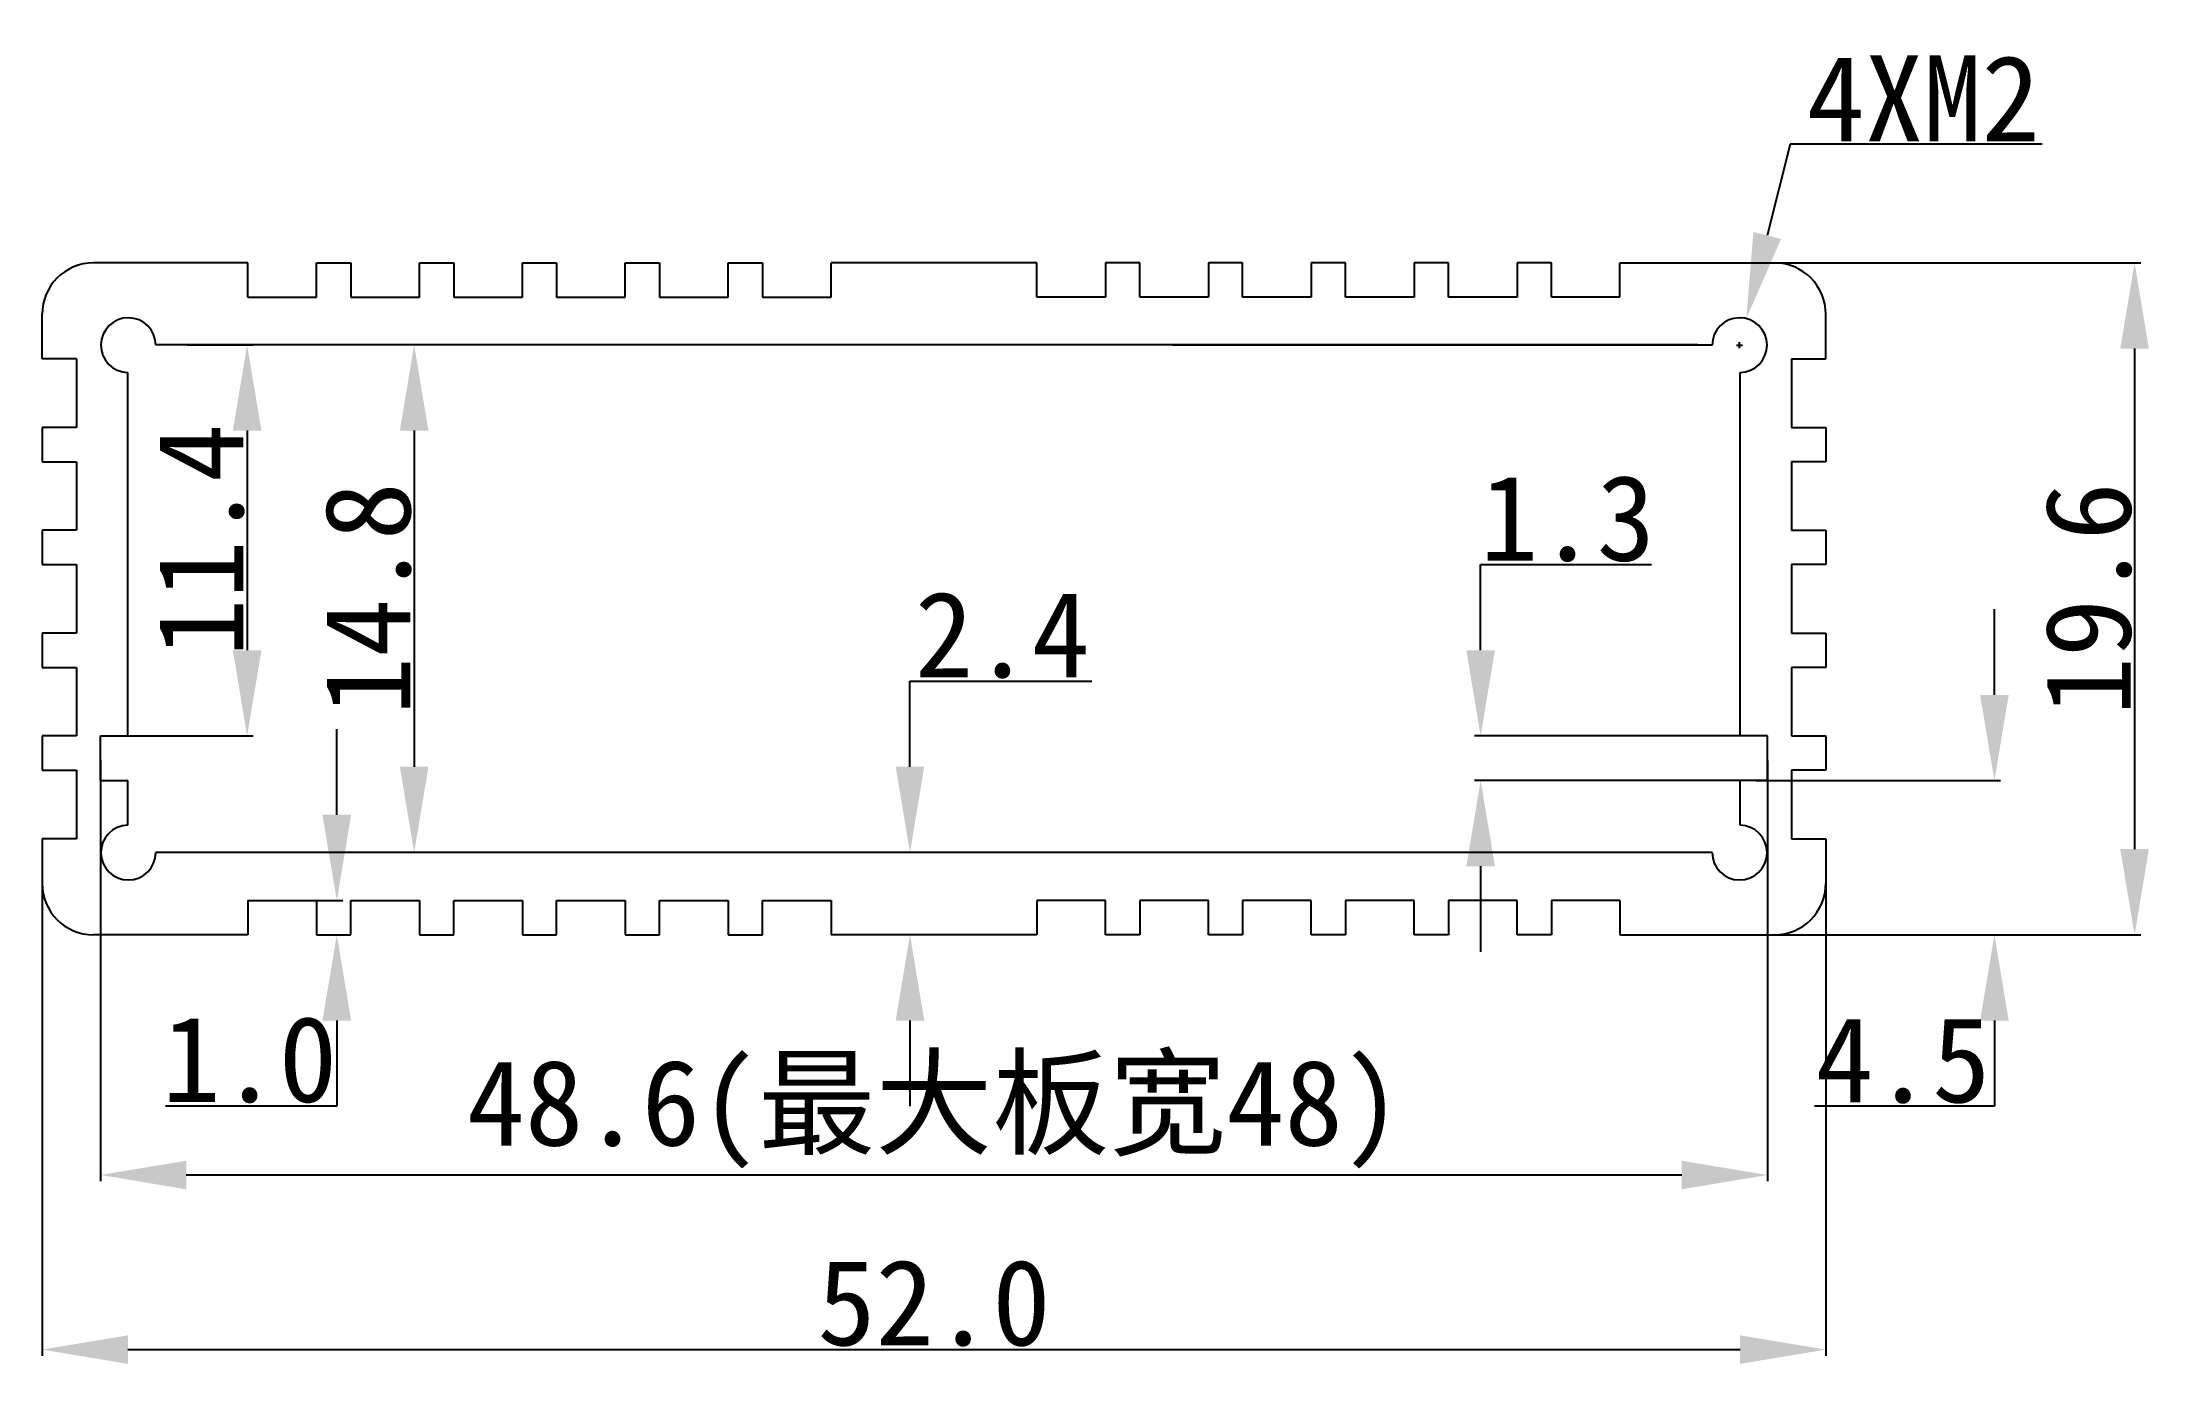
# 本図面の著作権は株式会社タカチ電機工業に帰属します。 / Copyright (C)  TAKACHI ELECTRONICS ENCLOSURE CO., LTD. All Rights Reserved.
# Model space of a CAD drawing. Header units: inches. Extents: x 49.4 to 110.8, y -27.8 to 10.8.
import ezdxf

# ---------------------------------------------------------------- set-up
doc = ezdxf.new("R2010")
doc.units = ezdxf.units.IN
doc.header["$MEASUREMENT"] = 0
doc.layers.get('Defpoints').update_dxf_attribs({"lineweight": 25})
doc.layers.add('1', color=30, linetype='Continuous')
doc.styles.get("Standard").update_dxf_attribs({"font": 'simhei.ttf'})
doc.dimstyles.get("Standard").update_dxf_attribs({"dimtxt": 2.5, "dimasz": 2.5, "dimexe": 0.18, "dimexo": 0.0625, "dimgap": 0.09, "dimtad": 1, "dimtoh": 1, "dimdec": 1, "dimzin": 0, "dimdsep": 46, "dimtxsty": 'Standard', "dimcen": 0.09, "dimadec": 0, "dimazin": 0, "dimtfac": 1, "dimtdec": 1, "dimtofl": 0, "dimtmove": 0, "dimatfit": 3, "dimfxl": 1, "dimtolj": 1, "dimtzin": 0, "dimarcsym": 0})

# ---------------------------------------------------------------- blocks, each defined once
blk = doc.blocks.new('*D48')
at = {"color": 0, "lineweight": -2}
for p, q in [((99.088, 4.357), (110.604, 4.357)), ((110.424, 1.857), (110.424, -12.743)), ((99.088, -15.243), (110.604, -15.243))]:
    blk.add_line(p, q, dxfattribs=at)
at = {"color": 0}
for points in [[(110.007, 1.857), (110.841, 1.857), (110.424, 4.357)], [(110.007, -12.743), (110.841, -12.743), (110.424, -15.243)]]:
    blk.add_solid(points, dxfattribs=at)
at = {"layer": 'Defpoints', "color": 0}
for p in [(99.026, 4.357), (99.026, -15.243), (110.424, -15.243)]:
    blk.add_point(p, dxfattribs=at)
at = {"color": 0, "insert": (109.084, -5.443), "char_height": 2.5, "attachment_point": 5, "rotation": 90}
blk.add_mtext('\\A1;19.6', dxfattribs=at)
blk = doc.blocks.new('*D51')
at = {"color": 0, "lineweight": -2}
for p, q in [((106.338, -8.243), (106.338, -5.743)), ((99.383, -10.743), (106.518, -10.743)), ((99.983, -15.243), (106.518, -15.243)), ((106.338, -17.743), (106.338, -20.243)), ((106.338, -20.243), (101.094, -20.243))]:
    blk.add_line(p, q, dxfattribs=at)
at = {"color": 0}
for points in [[(105.921, -8.243), (106.755, -8.243), (106.338, -10.743)], [(105.921, -17.743), (106.755, -17.743), (106.338, -15.243)]]:
    blk.add_solid(points, dxfattribs=at)
at = {"layer": 'Defpoints', "color": 0}
for p in [(99.321, -10.743), (99.921, -15.243), (106.338, -15.243)]:
    blk.add_point(p, dxfattribs=at)
at = {"color": 0, "insert": (103.671, -18.903), "char_height": 2.5, "attachment_point": 5}
blk.add_mtext('\\A1;4.5', dxfattribs=at)
blk = doc.blocks.new('*D52')
at = {"color": 0, "lineweight": -2}
for p, q in [((91.359, -6.943), (91.359, -4.443)), ((91.359, -4.443), (96.336, -4.443)), ((99.258, -9.443), (91.179, -9.443)), ((99.258, -10.743), (91.179, -10.743)), ((91.359, -13.243), (91.359, -15.743))]:
    blk.add_line(p, q, dxfattribs=at)
at = {"color": 0}
for points in [[(90.942, -6.943), (91.775, -6.943), (91.359, -9.443)], [(90.942, -13.243), (91.775, -13.243), (91.359, -10.743)]]:
    blk.add_solid(points, dxfattribs=at)
at = {"layer": 'Defpoints', "color": 0}
for p in [(99.321, -9.443), (91.359, -10.743), (99.321, -10.743)]:
    blk.add_point(p, dxfattribs=at)
at = {"color": 0, "insert": (93.892, -3.103), "char_height": 2.5, "attachment_point": 5}
blk.add_mtext('\\A1;1.3', dxfattribs=at)
blk = doc.blocks.new('*D53')
at = {"layer": '1', "color": 0, "lineweight": -2}
for p, q in [((51.121, -10.156), (51.121, -22.429)), ((99.721, -10.156), (99.721, -22.429)), ((53.621, -22.249), (97.221, -22.249))]:
    blk.add_line(p, q, dxfattribs=at)
at = {"layer": '1', "color": 0}
for points in [[(53.621, -21.833), (53.621, -22.666), (51.121, -22.249)], [(97.221, -21.833), (97.221, -22.666), (99.721, -22.249)]]:
    blk.add_solid(points, dxfattribs=at)
at = {"layer": 'Defpoints', "color": 0}
for p in [(51.121, -10.093), (99.721, -10.093), (99.721, -22.249)]:
    blk.add_point(p, dxfattribs=at)
at = {"layer": '1', "color": 0, "insert": (75.421, -20.474), "char_height": 2.5, "attachment_point": 5}
blk.add_mtext('\\A1;48.6(最大板宽48)', dxfattribs=at)
blk = doc.blocks.new('*D54')
at = {"color": 0, "lineweight": -2}
for p, q in [((49.421, -13.155), (49.421, -27.522)), ((101.421, -13.155), (101.421, -27.522)), ((51.921, -27.342), (98.921, -27.342))]:
    blk.add_line(p, q, dxfattribs=at)
at = {"color": 0}
for points in [[(51.921, -26.926), (51.921, -27.759), (49.421, -27.342)], [(98.921, -26.926), (98.921, -27.759), (101.421, -27.342)]]:
    blk.add_solid(points, dxfattribs=at)
at = {"layer": 'Defpoints', "color": 0}
for p in [(49.421, -13.093), (101.421, -13.093), (101.421, -27.342)]:
    blk.add_point(p, dxfattribs=at)
at = {"color": 0, "insert": (75.421, -25.988), "char_height": 2.5, "attachment_point": 5}
blk.add_mtext('\\A1;52.0', dxfattribs=at)
blk = doc.blocks.new('*D55')
at = {"color": 0, "lineweight": -2}
for p, q in [((100.387, 7.817), (99.715, 5.156)), ((107.732, 7.817), (100.387, 7.817)), ((98.818, 1.956), (98.998, 1.956)), ((98.908, 1.866), (98.908, 2.046))]:
    blk.add_line(p, q, dxfattribs=at)
at = {"color": 0}
blk.add_solid([(99.311, 5.258), (100.119, 5.054), (99.104, 2.732)], dxfattribs=at)
at = {"layer": 'Defpoints', "color": 0}
for p in [(99.104, 2.732), (98.712, 1.18)]:
    blk.add_point(p, dxfattribs=at)
at = {"color": 0, "insert": (104.263, 9.157), "char_height": 2.5, "attachment_point": 5}
blk.add_mtext('\\A1;{\\f@SimHei|b0|i0|c134|p49;4XM2}', dxfattribs=at)
blk = doc.blocks.new('*D56')
at = {"color": 0, "lineweight": -2}
for p, q in [((53.648, 1.966), (55.577, 1.966)), ((55.397, -0.534), (55.397, -6.943)), ((51.583, -9.443), (55.577, -9.443))]:
    blk.add_line(p, q, dxfattribs=at)
at = {"color": 0}
for points in [[(54.981, -0.534), (55.814, -0.534), (55.397, 1.966)], [(54.981, -6.943), (55.814, -6.943), (55.397, -9.443)]]:
    blk.add_solid(points, dxfattribs=at)
at = {"layer": 'Defpoints', "color": 0}
for p in [(53.586, 1.966), (51.521, -9.443), (55.397, -9.443)]:
    blk.add_point(p, dxfattribs=at)
at = {"color": 0, "insert": (54.057, -3.739), "char_height": 2.5, "attachment_point": 5, "rotation": 90}
blk.add_mtext('\\A1;11.4', dxfattribs=at)
blk = doc.blocks.new('*D57')
at = {"color": 0, "lineweight": -2}
for p, q in [((60.355, 1.966), (60.086, 1.966)), ((60.266, -0.534), (60.266, -10.342)), ((60.355, -12.842), (60.086, -12.842))]:
    blk.add_line(p, q, dxfattribs=at)
at = {"color": 0}
for points in [[(59.849, -0.534), (60.683, -0.534), (60.266, 1.966)], [(59.849, -10.342), (60.683, -10.342), (60.266, -12.842)]]:
    blk.add_solid(points, dxfattribs=at)
at = {"layer": 'Defpoints', "color": 0}
for p in [(60.417, 1.966), (60.266, -12.842), (60.417, -12.842)]:
    blk.add_point(p, dxfattribs=at)
at = {"color": 0, "insert": (58.926, -5.438), "char_height": 2.5, "attachment_point": 5, "rotation": 90}
blk.add_mtext('\\A1;14.8', dxfattribs=at)
blk = doc.blocks.new('*D58')
at = {"color": 0, "lineweight": -2}
for p, q in [((58.011, -11.743), (58.011, -9.243)), ((56.483, -14.243), (58.191, -14.243)), ((57.983, -15.243), (58.191, -15.243)), ((58.011, -17.743), (58.011, -20.243)), ((58.011, -20.243), (53.019, -20.243))]:
    blk.add_line(p, q, dxfattribs=at)
at = {"color": 0}
for points in [[(57.594, -11.743), (58.428, -11.743), (58.011, -14.243)], [(57.594, -17.743), (58.428, -17.743), (58.011, -15.243)]]:
    blk.add_solid(points, dxfattribs=at)
at = {"layer": 'Defpoints', "color": 0}
for p in [(56.421, -14.243), (57.921, -15.243), (58.011, -15.243)]:
    blk.add_point(p, dxfattribs=at)
at = {"color": 0, "insert": (55.47, -18.889), "char_height": 2.5, "attachment_point": 5}
blk.add_mtext('\\A1;1.0', dxfattribs=at)
blk = doc.blocks.new('*D59')
at = {"color": 0, "lineweight": -2}
for p, q in [((74.722, -10.342), (74.722, -7.842)), ((74.722, -7.842), (80.022, -7.842)), ((74.659, -12.842), (74.542, -12.842)), ((74.659, -15.243), (74.542, -15.243)), ((74.722, -17.743), (74.722, -20.243))]:
    blk.add_line(p, q, dxfattribs=at)
at = {"color": 0}
for points in [[(74.305, -10.342), (75.138, -10.342), (74.722, -12.842)], [(74.305, -17.743), (75.138, -17.743), (74.722, -15.243)]]:
    blk.add_solid(points, dxfattribs=at)
at = {"layer": 'Defpoints', "color": 0}
for p in [(74.722, -12.842), (74.722, -12.842), (74.722, -15.243)]:
    blk.add_point(p, dxfattribs=at)
at = {"color": 0, "insert": (77.417, -6.502), "char_height": 2.5, "attachment_point": 5}
blk.add_mtext('\\A1;2.4', dxfattribs=at)

msp = doc.modelspace()

# ---------------------------------------------------------------- linework, layer by layer
for p, q in [((55.421, 4.357), (50.921, 4.357)), ((55.421, 3.357), (55.421, 4.357)), ((57.421, 3.357), (57.421, 4.357)), ((57.421, 4.357), (58.421, 4.357)), ((58.421, 4.357), (58.421, 3.357)), ((60.421, 3.357), (60.421, 4.357)), ((60.421, 4.357), (61.421, 4.357)), ((61.421, 4.357), (61.421, 3.357)), ((63.421, 3.357), (63.421, 4.357)), ((63.421, 4.357), (64.421, 4.357)), ((64.421, 4.357), (64.421, 3.357)), ((66.421, 3.357), (66.421, 4.357)), ((66.421, 4.357), (67.421, 4.357)), ((67.421, 4.357), (67.421, 3.357)), ((69.421, 3.357), (69.421, 4.357)), ((69.421, 4.357), (70.421, 4.357)), ((70.421, 4.357), (70.421, 3.357)), ((78.421, 4.357), (72.421, 4.357)), ((72.421, 3.357), (72.421, 4.357)), ((78.421, 3.357), (78.421, 4.357)), ((81.421, 4.357), (80.421, 4.357)), ((80.421, 4.357), (80.421, 3.357)), ((81.421, 3.357), (81.421, 4.357)), ((84.421, 4.357), (83.421, 4.357)), ((83.421, 4.357), (83.421, 3.357)), ((84.421, 3.357), (84.421, 4.357)), ((87.421, 4.357), (86.421, 4.357)), ((86.421, 4.357), (86.421, 3.357)), ((87.421, 3.357), (87.421, 4.357)), ((90.421, 4.357), (89.421, 4.357)), ((89.421, 4.357), (89.421, 3.357)), ((90.421, 3.357), (90.421, 4.357)), ((92.421, 4.357), (92.421, 3.357)), ((93.421, 4.357), (92.421, 4.357)), ((93.421, 3.357), (93.421, 4.357)), ((95.421, 3.357), (95.421, 4.357)), ((95.421, 4.357), (99.921, 4.357)), ((55.421, 3.357), (57.421, 3.357)), ((58.421, 3.357), (60.421, 3.357)), ((61.421, 3.357), (63.421, 3.357)), ((64.421, 3.357), (66.421, 3.357)), ((67.421, 3.357), (69.421, 3.357)), ((70.421, 3.357), (72.421, 3.357)), ((80.421, 3.357), (78.421, 3.357)), ((83.421, 3.357), (81.421, 3.357)), ((86.421, 3.357), (84.421, 3.357)), ((89.421, 3.357), (87.421, 3.357)), ((92.421, 3.357), (90.421, 3.357)), ((95.421, 3.357), (93.421, 3.357)), ((49.421, 1.557), (49.421, 2.857)), ((101.421, 1.557), (101.421, 2.857)), ((97.682, 1.966), (52.734, 1.966)), ((98.108, 1.957), (82.39, 1.957)), ((50.421, 1.557), (49.421, 1.557)), ((50.421, 1.558), (50.421, -0.442)), ((100.421, 1.558), (100.421, -0.442)), ((100.421, 1.557), (101.421, 1.557)), ((51.921, -9.443), (51.921, 1.156)), ((98.921, -9.443), (98.921, 1.156)), ((50.421, -0.442), (49.421, -0.442)), ((49.421, -0.442), (49.421, -1.442)), ((100.421, -0.442), (101.421, -0.442)), ((101.421, -0.442), (101.421, -1.442)), ((49.421, -1.442), (50.421, -1.442)), ((50.421, -1.442), (50.421, -3.442)), ((101.421, -1.442), (100.421, -1.442)), ((100.421, -1.442), (100.421, -3.442)), ((50.421, -3.442), (49.421, -3.442)), ((49.421, -3.442), (49.421, -4.442)), ((100.421, -3.442), (101.421, -3.442)), ((101.421, -3.442), (101.421, -4.442)), ((49.421, -4.442), (50.421, -4.442)), ((50.421, -4.442), (50.421, -6.442)), ((101.421, -4.442), (100.421, -4.442)), ((100.421, -4.442), (100.421, -6.442)), ((50.421, -6.442), (49.421, -6.442)), ((49.421, -6.442), (49.421, -7.442)), ((100.421, -6.442), (101.421, -6.442)), ((101.421, -6.442), (101.421, -7.442)), ((49.421, -7.442), (50.421, -7.442)), ((50.421, -7.442), (50.421, -9.442)), ((101.421, -7.442), (100.421, -7.442)), ((100.421, -7.442), (100.421, -9.442)), ((50.421, -9.442), (49.421, -9.442)), ((49.421, -9.442), (49.421, -10.442)), ((51.121, -10.743), (51.121, -9.443)), ((51.121, -9.443), (51.921, -9.443)), ((99.721, -9.443), (98.921, -9.443)), ((99.721, -10.743), (99.721, -9.443)), ((100.421, -9.442), (101.421, -9.442)), ((101.421, -9.442), (101.421, -10.442)), ((49.421, -10.442), (50.421, -10.442)), ((50.421, -10.442), (50.421, -12.442)), ((51.121, -10.743), (51.921, -10.743)), ((51.921, -12.042), (51.921, -10.743)), ((99.721, -10.743), (98.921, -10.743)), ((98.921, -12.042), (98.921, -10.743)), ((101.421, -10.442), (100.421, -10.442)), ((100.421, -10.442), (100.421, -12.442)), ((50.421, -12.442), (49.421, -12.442)), ((49.421, -12.442), (49.421, -13.743)), ((98.108, -12.842), (52.734, -12.842)), ((100.421, -12.442), (101.421, -12.442)), ((101.421, -12.442), (101.421, -13.743)), ((55.421, -14.243), (57.421, -14.243)), ((55.421, -14.243), (55.421, -15.243)), ((57.421, -14.243), (57.421, -15.243)), ((58.421, -15.243), (58.421, -14.243)), ((58.421, -14.243), (60.421, -14.243)), ((60.421, -14.243), (60.421, -15.243)), ((61.421, -15.243), (61.421, -14.243)), ((61.421, -14.243), (63.421, -14.243)), ((63.421, -14.243), (63.421, -15.243)), ((64.421, -15.243), (64.421, -14.243)), ((64.421, -14.243), (66.421, -14.243)), ((66.421, -14.243), (66.421, -15.243)), ((67.421, -15.243), (67.421, -14.243)), ((67.421, -14.243), (69.421, -14.243)), ((69.421, -14.243), (69.421, -15.243)), ((70.421, -15.243), (70.421, -14.243)), ((70.421, -14.243), (72.421, -14.243)), ((72.421, -14.243), (72.421, -15.243)), ((80.421, -14.243), (78.421, -14.243)), ((78.421, -14.243), (78.421, -15.243)), ((80.421, -15.243), (80.421, -14.243)), ((83.421, -14.243), (81.421, -14.243)), ((81.421, -14.243), (81.421, -15.243)), ((83.421, -15.243), (83.421, -14.243)), ((86.421, -14.243), (84.421, -14.243)), ((84.421, -14.243), (84.421, -15.243)), ((86.421, -15.243), (86.421, -14.243)), ((89.421, -14.243), (87.421, -14.243)), ((87.421, -14.243), (87.421, -15.243)), ((89.421, -15.243), (89.421, -14.243)), ((92.421, -14.243), (90.421, -14.243)), ((90.421, -14.243), (90.421, -15.243)), ((92.421, -15.243), (92.421, -14.243)), ((95.421, -14.243), (93.421, -14.243)), ((93.421, -14.243), (93.421, -15.243)), ((95.421, -14.243), (95.421, -15.243)), ((55.421, -15.243), (50.921, -15.243)), ((57.421, -15.243), (58.421, -15.243)), ((60.421, -15.243), (61.421, -15.243)), ((63.421, -15.243), (64.421, -15.243)), ((66.421, -15.243), (67.421, -15.243)), ((69.421, -15.243), (70.421, -15.243)), ((78.421, -15.243), (72.421, -15.243)), ((81.421, -15.243), (80.421, -15.243)), ((84.421, -15.243), (83.421, -15.243)), ((87.421, -15.243), (86.421, -15.243)), ((90.421, -15.243), (89.421, -15.243)), ((93.421, -15.243), (92.421, -15.243)), ((95.421, -15.243), (99.921, -15.243))]:
    msp.add_line(p, q)
for centre, radius, start, end in [((50.921, 2.857), 1.5, 90, 180), ((99.921, 2.857), 1.5, 0, 90), ((51.934, 1.956), 0.8, 0.04093, 269.06879), ((98.908, 1.956), 0.8, 270.93121, 179.95907), ((51.934, -12.842), 0.8, 90.93121, 359.95907), ((98.908, -12.842), 0.8, 180.04093, 89.06879), ((50.921, -13.743), 1.5, 180, 270), ((99.921, -13.743), 1.5, 270, 0)]:
    msp.add_arc(centre, radius, start, end)

# ---------------------------------------------------------------- dimensions: what is measured, and where the dimension line sits
dim = msp.add_diameter_dim_2p(p1=(98.712, 1.18), p2=(99.104, 2.732), text='{\\f@SimHei|b0|i0|c134|p49;4XM2}', dimstyle='Standard')
dim.commit()
dim.dimension.update_dxf_attribs({"geometry": '*D55', "text_midpoint": (104.263, 7.817), "dimtype": 163})
for base, p1, p2, picture, middle in [((110.424, -15.243), (99.026, 4.357), (99.026, -15.243), '*D48', (109.084, -5.443)), ((55.397, -9.443), (53.586, 1.966), (51.521, -9.443), '*D56', (54.057, -3.739)), ((60.266, -12.842), (60.417, 1.966), (60.417, -12.842), '*D57', (58.926, -5.438)), ((74.722, -12.842), (74.722, -15.243), (74.722, -12.842), '*D59', (77.417, -6.502))]:
    dim = msp.add_linear_dim(base=base, p1=p1, p2=p2, angle=90, dimstyle='Standard')
    dim.commit()
    dim.dimension.update_dxf_attribs({"geometry": picture, "text_midpoint": middle})
for base, p1, p2, picture, middle in [((91.359, -10.743), (99.321, -9.443), (99.321, -10.743), '*D52', (93.892, -4.443)), ((106.338, -15.243), (99.321, -10.743), (99.921, -15.243), '*D51', (103.671, -20.243)), ((58.011, -15.243), (56.421, -14.243), (57.921, -15.243), '*D58', (55.47, -20.243))]:
    dim = msp.add_linear_dim(base=base, p1=p1, p2=p2, angle=90, dimstyle='Standard')
    dim.commit()
    dim.dimension.update_dxf_attribs({"geometry": picture, "text_midpoint": middle, "dimtype": 160})
dim = msp.add_linear_dim(base=(101.421, -27.342), p1=(49.421, -13.093), p2=(101.421, -13.093), dimstyle='Standard')
dim.commit()
dim.dimension.update_dxf_attribs({"geometry": '*D54', "text_midpoint": (75.421, -25.988)})
at = {"layer": '1'}
dim = msp.add_linear_dim(base=(99.721, -22.249), p1=(51.121, -10.093), p2=(99.721, -10.093), text='<>(最大板宽48)', dimstyle='Standard', dxfattribs=at)
dim.commit()
dim.dimension.update_dxf_attribs({"geometry": '*D53', "text_midpoint": (75.421, -20.474)})

doc.saveas('drawing.dxf')
